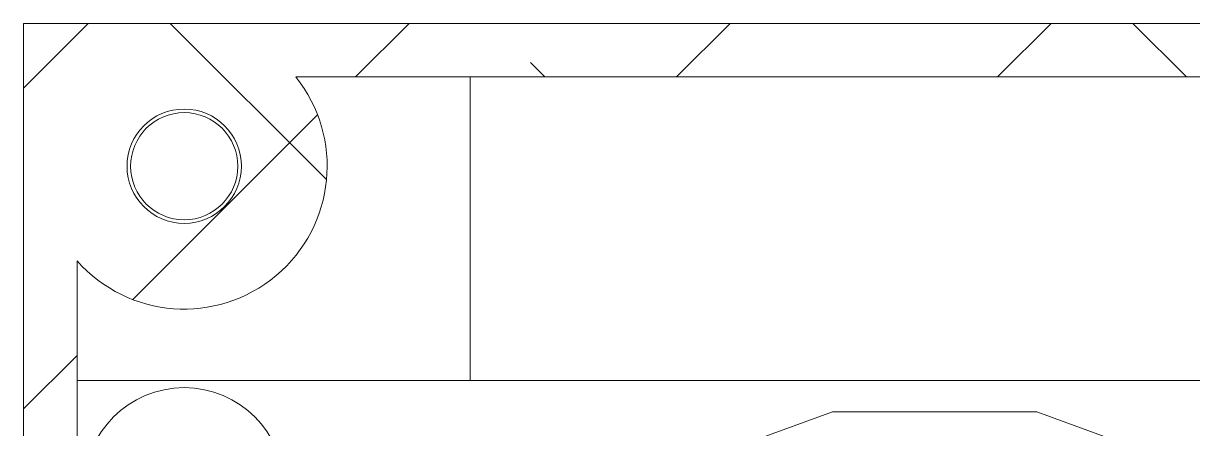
# Model space of a CAD drawing. Header units: millimetres. Extents: x 77 to 206, y 51 to 135.
# Drawn here: x 77.1 to 93.46, y 90.29 to 95.97 of the extents above; entities that cross this region are included whole.
import ezdxf

# ---------------------------------------------------------------- set-up
doc = ezdxf.new("R2010")
doc.units = ezdxf.units.MM

msp = doc.modelspace()

# ---------------------------------------------------------------- hatches: boundary and pattern name
at = {"linetype": 'Continuous', "lineweight": 0}
h = msp.add_hatch(dxfattribs=at)
h.set_pattern_fill('ANSI38', style=0)
edge = h.paths.add_edge_path(flags=0)
edge.add_line((107.849, 95.968), (77.099, 95.968))
edge.add_line((77.099, 95.968), (77.099, 50.968))
edge.add_line((77.099, 50.968), (138.599, 50.968))
edge.add_line((138.599, 50.968), (138.599, 65.877))
edge.add_spline(control_points=[(138.599, 65.877), (138.362, 66.357), (138.112, 66.838), (137.849, 67.319)], knot_values=[0.64695, 0.64695, 0.64695, 0.64695, 0.653933, 0.653933, 0.653933, 0.653933], weights=[1, 1, 1, 1], degree=3, periodic=0)
edge.add_line((137.849, 67.319), (137.849, 54.29))
edge.add_arc((136.349, 52.968), 2, 41.4096, 218.6822)
edge.add_line((134.787, 51.718), (80.91, 51.718))
edge.add_arc((79.349, 52.968), 2, 321.3178, 498.5904)
edge.add_line((77.849, 54.29), (77.849, 92.645))
edge.add_arc((79.349, 93.968), 2, 221.4096, 398.6822)
edge.add_line((80.91, 95.218), (109.041, 95.218))
edge.add_spline(control_points=[(109.041, 95.218), (108.645, 95.47), (108.247, 95.72), (107.849, 95.968)], knot_values=[0.797767, 0.797767, 0.797767, 0.797767, 0.802379, 0.802379, 0.802379, 0.802379], weights=[1, 1, 1, 1], degree=3, periodic=0)
edge = h.paths.add_edge_path(flags=0)
edge.add_arc((79.349, 93.968), 0.8, 0, 360)
edge = h.paths.add_edge_path(flags=0)
edge.add_arc((136.349, 52.968), 0.8, 0, 360)
edge = h.paths.add_edge_path(flags=0)
edge.add_arc((79.349, 52.968), 0.8, 0, 360)

# ---------------------------------------------------------------- linework, layer by layer
at = {"color": 7, "linetype": 'Continuous', "lineweight": 15}
for p, q in [((77.099, 95.968), (77.099, 50.968)), ((107.849, 95.968), (77.099, 95.968)), ((80.91, 95.218), (109.041, 95.218)), ((83.349, 90.968), (83.349, 95.218)), ((77.849, 54.29), (77.849, 92.645)), ((115.24, 90.968), (77.849, 90.968)), ((88.418, 90.528), (87.181, 90.078)), ((88.418, 90.528), (91.28, 90.528)), ((92.516, 90.078), (91.28, 90.528))]:
    msp.add_line(p, q, dxfattribs=at)
for centre, radius in [((79.349, 93.968), 0.8), ((79.349, 93.968), 0.75), ((79.349, 89.468), 1.4)]:
    msp.add_circle(centre, radius, dxfattribs=at)
msp.add_arc((79.349, 93.968), 2, 221.4096, 38.6822, dxfattribs=at)

doc.saveas('drawing.dxf')
